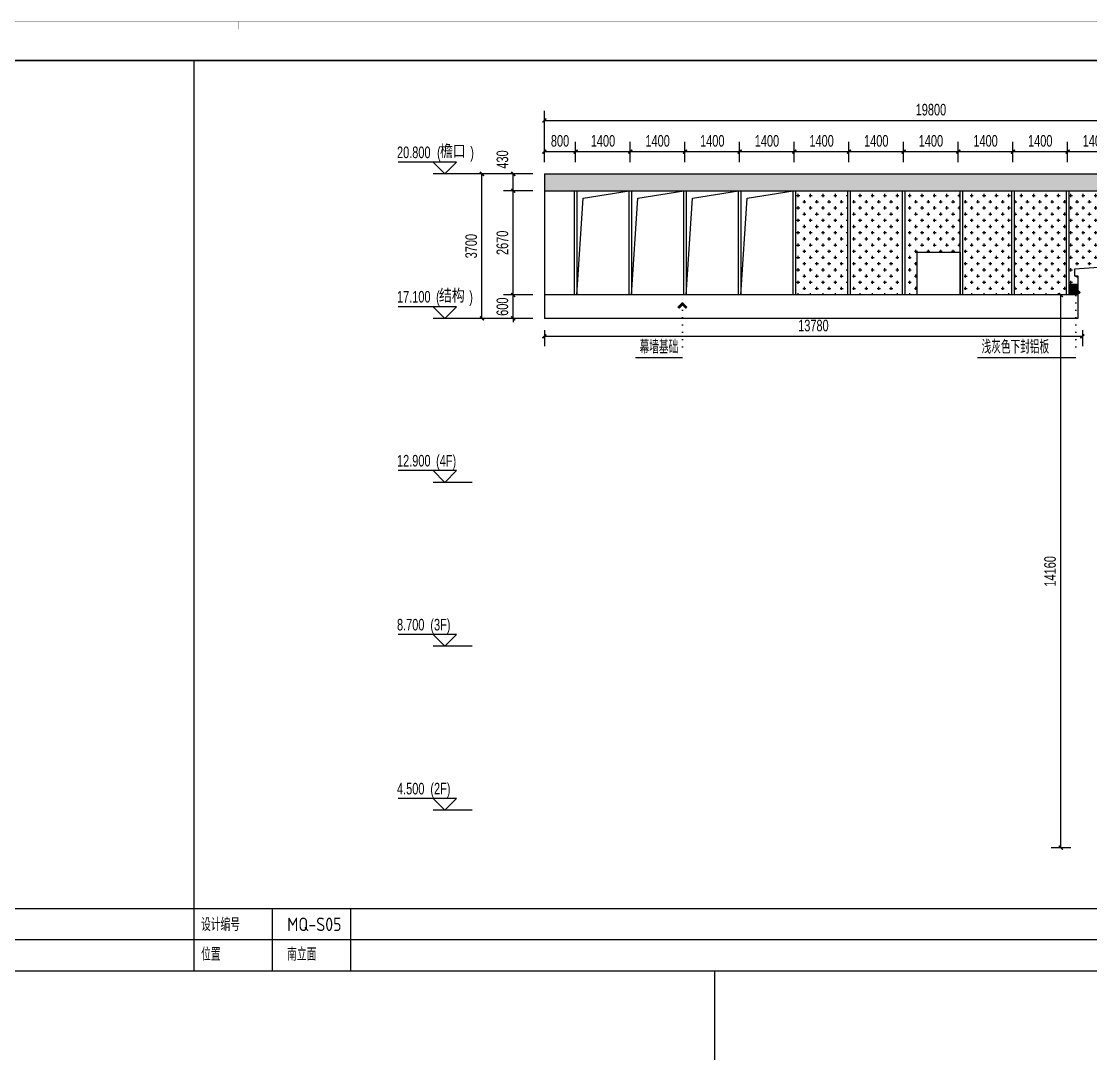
# Model space of a CAD drawing. Extents: x -3 to 440502, y -49243 to 59402.
# Drawn here: x 214695 to 242082, y 32958 to 59402 of the extents above; entities that cross this region are included whole.
import ezdxf

# ---------------------------------------------------------------- set-up
doc = ezdxf.new("R2010")
doc.units = 0
doc.header["$LTSCALE"] = 1000
doc.header["$MEASUREMENT"] = 0
doc.linetypes.add('ACAD_ISO05W100', pattern=[34, 24, -3, 0.5, -3, 0.5, -3])
doc.linetypes.add('DOT2', pattern=[0.125, 0, -0.125])
for name, color, linetype in [('01-标注_尺寸', 124, 'Continuous'), ('01-标注_标高', 200, 'Continuous'), ('01-标注_符号', 200, 'Continuous'), ('02-TEXT_标注', 130, 'Continuous'), ('05-填充_156', 156, 'Continuous'), ('05-填充_18', 18, 'Continuous'), ('A-0-图名图例', 2, 'Continuous'), ('A-C_窗', 140, 'Continuous'), ('A-SUR_看线', 231, 'Continuous'), ('D_铝板', 181, 'Continuous'), ('E-立面', 255, 'Continuous')]:
    doc.layers.add(name, color=color, linetype=linetype)
doc.styles.add('_TCH_DIM', font='ros.shx', dxfattribs={"bigfont": 'jd.shx'})
doc.styles.add('_TCH_DIM_T3', font='ros.shx', dxfattribs={"width": 0.705882, "bigfont": 'jd.shx'})
doc.styles.add('_TCH_LABEL', font='ROS1', dxfattribs={"width": 0.75, "bigfont": 'JD'})
doc.styles.add('logo-3', font='', dxfattribs={"width": 0.8})
doc.styles.get("Standard").update_dxf_attribs({"font": 'gbenor.shx', "bigfont": 'gbcbig.shx'})
doc.styles.get('logo-3').set_extended_font_data('SimSun')
doc.dimstyles.new('_TCH_ARCH&&100', dxfattribs={"dimtxt": 297.5, "dimasz": 100, "dimexe": 250, "dimexo": 300, "dimgap": 126.25, "dimtad": 1, "dimdec": 0, "dimzin": 0, "dimdsep": 46, "dimtxsty": '_TCH_DIM_T3', "dimblk": 'ARCHTICK', "dimcen": 0.09, "dimclrt": 7, "dimazin": 2, "dimtfac": 1, "dimtdec": 0, "dimtix": 1, "dimtmove": 2, "dimatfit": 3, "dimfxl": 0, "dimtolj": 1, "dimtzin": 0, "dimarcsym": 0})
doc.dimstyles.new('副本 ISO-1', dxfattribs={"dimtxt": 2.5, "dimasz": 1.5, "dimexe": 1.25, "dimexo": 0.625, "dimtad": 1, "dimdec": 0, "dimtxsty": 'logo-3', "dimblk": 'ARCHTICK', "dimcen": 2.5, "dimdle": 1, "dimadec": 0, "dimazin": 0, "dimtfac": 1, "dimtdec": 0, "dimtix": 1, "dimtmove": 0, "dimatfit": 3, "dimldrblk": 'AR', "dimfxl": 0, "dimarcsym": 0})

# ---------------------------------------------------------------- blocks, each defined once
blk = doc.blocks.new('*U30')
for p, q in [((0, 1600), (38422, 1600)), ((0, 800), (38422, 800)), ((0, 0), (38422, 0))]:
    blk.add_line(p, q)
for points in [[(2000, 1600), (2000, 0)], [(4000, 1600), (4000, 0)]]:
    blk.add_lwpolyline(points)
for s, p in [('设计编号', (176, 1020)), ('位置', (176, 258))]:
    blk.add_text(s, height=332.8).set_placement(p)
blk = doc.blocks.new('_ArchTick')
at = {"color": 0, "linetype": 'ByBlock', "const_width": 0.4}
blk.add_lwpolyline([(-0.5, -0.5), (0.5, 0.5)], dxfattribs=at)
blk = doc.blocks.new('*X16')
at = {"color": 0}
for p, q in [((-1012.312, 1692.723), (-1012.284, 1692.723)), ((-1012.312, 1692.722), (-1012.312, 1692.723)), ((-1012.312, 1692.618), (-1012.283, 1692.618)), ((-1012.312, 1692.617), (-1012.312, 1692.618)), ((-1012.311, 1692.724), (-1012.285, 1692.724)), ((-1012.311, 1692.721), (-1012.311, 1692.724)), ((-1012.311, 1692.722), (-1012.283, 1692.722)), ((-1012.311, 1692.619), (-1012.282, 1692.619)), ((-1012.311, 1692.616), (-1012.311, 1692.619)), ((-1012.311, 1692.617), (-1012.284, 1692.617)), ((-1012.31, 1692.725), (-1012.286, 1692.725)), ((-1012.31, 1692.72), (-1012.31, 1692.725)), ((-1012.31, 1692.721), (-1012.282, 1692.721)), ((-1012.31, 1692.62), (-1012.281, 1692.62)), ((-1012.31, 1692.615), (-1012.31, 1692.62)), ((-1012.31, 1692.616), (-1012.285, 1692.616)), ((-1012.309, 1692.726), (-1012.287, 1692.726)), ((-1012.309, 1692.719), (-1012.309, 1692.726)), ((-1012.309, 1692.72), (-1012.281, 1692.72)), ((-1012.309, 1692.621), (-1012.28, 1692.621)), ((-1012.309, 1692.614), (-1012.309, 1692.621)), ((-1012.309, 1692.615), (-1012.286, 1692.615)), ((-1012.308, 1692.727), (-1012.288, 1692.727)), ((-1012.308, 1692.718), (-1012.308, 1692.727)), ((-1012.308, 1692.719), (-1012.28, 1692.719)), ((-1012.308, 1692.622), (-1012.279, 1692.622)), ((-1012.308, 1692.613), (-1012.308, 1692.622)), ((-1012.308, 1692.614), (-1012.287, 1692.614)), ((-1012.307, 1692.728), (-1012.289, 1692.728)), ((-1012.307, 1692.717), (-1012.307, 1692.728)), ((-1012.307, 1692.718), (-1012.279, 1692.718)), ((-1012.307, 1692.623), (-1012.278, 1692.623)), ((-1012.307, 1692.612), (-1012.307, 1692.623)), ((-1012.307, 1692.613), (-1012.288, 1692.613)), ((-1012.306, 1692.729), (-1012.29, 1692.729)), ((-1012.306, 1692.716), (-1012.306, 1692.729)), ((-1012.306, 1692.717), (-1012.278, 1692.717)), ((-1012.306, 1692.624), (-1012.277, 1692.624)), ((-1012.306, 1692.611), (-1012.306, 1692.624)), ((-1012.306, 1692.612), (-1012.289, 1692.612)), ((-1012.305, 1692.73), (-1012.291, 1692.73)), ((-1012.305, 1692.715), (-1012.305, 1692.73)), ((-1012.305, 1692.716), (-1012.277, 1692.716)), ((-1012.305, 1692.625), (-1012.276, 1692.625)), ((-1012.305, 1692.61), (-1012.305, 1692.625)), ((-1012.305, 1692.611), (-1012.29, 1692.611)), ((-1012.304, 1692.731), (-1012.292, 1692.731)), ((-1012.304, 1692.714), (-1012.304, 1692.731)), ((-1012.304, 1692.715), (-1012.276, 1692.715)), ((-1012.304, 1692.626), (-1012.275, 1692.626)), ((-1012.304, 1692.609), (-1012.304, 1692.626)), ((-1012.304, 1692.61), (-1012.291, 1692.61)), ((-1012.303, 1692.732), (-1012.293, 1692.732)), ((-1012.303, 1692.713), (-1012.303, 1692.732)), ((-1012.303, 1692.714), (-1012.275, 1692.714)), ((-1012.303, 1692.627), (-1012.274, 1692.627)), ((-1012.303, 1692.608), (-1012.303, 1692.627)), ((-1012.303, 1692.609), (-1012.292, 1692.609)), ((-1012.302, 1692.733), (-1012.294, 1692.733)), ((-1012.302, 1692.712), (-1012.302, 1692.733)), ((-1012.302, 1692.713), (-1012.274, 1692.713)), ((-1012.302, 1692.628), (-1012.273, 1692.628)), ((-1012.302, 1692.607), (-1012.302, 1692.628)), ((-1012.302, 1692.608), (-1012.293, 1692.608)), ((-1012.301, 1692.734), (-1012.295, 1692.734)), ((-1012.301, 1692.711), (-1012.301, 1692.734)), ((-1012.301, 1692.712), (-1012.273, 1692.712)), ((-1012.301, 1692.629), (-1012.272, 1692.629)), ((-1012.301, 1692.606), (-1012.301, 1692.629)), ((-1012.301, 1692.607), (-1012.294, 1692.607)), ((-1012.3, 1692.735), (-1012.296, 1692.735)), ((-1012.3, 1692.71), (-1012.3, 1692.735)), ((-1012.3, 1692.711), (-1012.272, 1692.711)), ((-1012.3, 1692.63), (-1012.271, 1692.63)), ((-1012.3, 1692.605), (-1012.3, 1692.63)), ((-1012.3, 1692.606), (-1012.295, 1692.606)), ((-1012.299, 1692.736), (-1012.297, 1692.736)), ((-1012.299, 1692.709), (-1012.299, 1692.736)), ((-1012.299, 1692.71), (-1012.271, 1692.71)), ((-1012.299, 1692.631), (-1012.27, 1692.631)), ((-1012.299, 1692.604), (-1012.299, 1692.631)), ((-1012.299, 1692.605), (-1012.296, 1692.605)), ((-1012.298, 1692.708), (-1012.298, 1692.736)), ((-1012.298, 1692.709), (-1012.27, 1692.709)), ((-1012.298, 1692.632), (-1012.269, 1692.632)), ((-1012.298, 1692.603), (-1012.298, 1692.632)), ((-1012.298, 1692.604), (-1012.297, 1692.604)), ((-1012.297, 1692.707), (-1012.297, 1692.735)), ((-1012.297, 1692.708), (-1012.269, 1692.708)), ((-1012.297, 1692.633), (-1012.268, 1692.633)), ((-1012.297, 1692.604), (-1012.297, 1692.633)), ((-1012.296, 1692.706), (-1012.296, 1692.734)), ((-1012.296, 1692.707), (-1012.268, 1692.707)), ((-1012.296, 1692.634), (-1012.267, 1692.634)), ((-1012.296, 1692.605), (-1012.296, 1692.634)), ((-1012.295, 1692.705), (-1012.295, 1692.733)), ((-1012.295, 1692.706), (-1012.267, 1692.706)), ((-1012.295, 1692.635), (-1012.266, 1692.635)), ((-1012.295, 1692.606), (-1012.295, 1692.635)), ((-1012.294, 1692.704), (-1012.294, 1692.732)), ((-1012.294, 1692.705), (-1012.266, 1692.705)), ((-1012.294, 1692.636), (-1012.265, 1692.636)), ((-1012.294, 1692.607), (-1012.294, 1692.636)), ((-1012.293, 1692.703), (-1012.293, 1692.731)), ((-1012.293, 1692.704), (-1012.265, 1692.704)), ((-1012.293, 1692.637), (-1012.264, 1692.637)), ((-1012.293, 1692.608), (-1012.293, 1692.637)), ((-1012.292, 1692.702), (-1012.292, 1692.73)), ((-1012.292, 1692.703), (-1012.264, 1692.703)), ((-1012.292, 1692.638), (-1012.263, 1692.638)), ((-1012.292, 1692.609), (-1012.292, 1692.638)), ((-1012.291, 1692.701), (-1012.291, 1692.729)), ((-1012.291, 1692.702), (-1012.263, 1692.702)), ((-1012.291, 1692.639), (-1012.262, 1692.639)), ((-1012.291, 1692.61), (-1012.291, 1692.639)), ((-1012.29, 1692.7), (-1012.29, 1692.728)), ((-1012.29, 1692.701), (-1012.262, 1692.701)), ((-1012.29, 1692.64), (-1012.261, 1692.64)), ((-1012.29, 1692.611), (-1012.29, 1692.64)), ((-1012.289, 1692.699), (-1012.289, 1692.727)), ((-1012.289, 1692.7), (-1012.261, 1692.7)), ((-1012.289, 1692.641), (-1012.26, 1692.641)), ((-1012.289, 1692.612), (-1012.289, 1692.641)), ((-1012.288, 1692.698), (-1012.288, 1692.726)), ((-1012.288, 1692.699), (-1012.26, 1692.699)), ((-1012.288, 1692.642), (-1012.259, 1692.642)), ((-1012.288, 1692.613), (-1012.288, 1692.642)), ((-1012.287, 1692.697), (-1012.287, 1692.725)), ((-1012.287, 1692.698), (-1012.259, 1692.698)), ((-1012.287, 1692.643), (-1012.258, 1692.643)), ((-1012.287, 1692.614), (-1012.287, 1692.643)), ((-1012.286, 1692.696), (-1012.286, 1692.724)), ((-1012.286, 1692.697), (-1012.258, 1692.697)), ((-1012.286, 1692.644), (-1012.257, 1692.644)), ((-1012.286, 1692.615), (-1012.286, 1692.644)), ((-1012.285, 1692.695), (-1012.285, 1692.723)), ((-1012.285, 1692.696), (-1012.257, 1692.696)), ((-1012.285, 1692.645), (-1012.256, 1692.645)), ((-1012.285, 1692.616), (-1012.285, 1692.645)), ((-1012.284, 1692.694), (-1012.284, 1692.722)), ((-1012.284, 1692.695), (-1012.256, 1692.695)), ((-1012.284, 1692.646), (-1012.255, 1692.646)), ((-1012.284, 1692.617), (-1012.284, 1692.646)), ((-1012.283, 1692.693), (-1012.283, 1692.721)), ((-1012.283, 1692.694), (-1012.255, 1692.694)), ((-1012.283, 1692.647), (-1012.254, 1692.647)), ((-1012.283, 1692.618), (-1012.283, 1692.647)), ((-1012.282, 1692.692), (-1012.282, 1692.72)), ((-1012.282, 1692.693), (-1012.254, 1692.693)), ((-1012.282, 1692.648), (-1012.253, 1692.648)), ((-1012.282, 1692.619), (-1012.282, 1692.648)), ((-1012.281, 1692.691), (-1012.281, 1692.719)), ((-1012.281, 1692.692), (-1012.253, 1692.692)), ((-1012.281, 1692.649), (-1012.252, 1692.649)), ((-1012.281, 1692.62), (-1012.281, 1692.649)), ((-1012.28, 1692.69), (-1012.28, 1692.718)), ((-1012.28, 1692.691), (-1012.252, 1692.691)), ((-1012.28, 1692.65), (-1012.251, 1692.65)), ((-1012.28, 1692.621), (-1012.28, 1692.65)), ((-1012.279, 1692.689), (-1012.279, 1692.717)), ((-1012.279, 1692.69), (-1012.251, 1692.69)), ((-1012.279, 1692.651), (-1012.25, 1692.651)), ((-1012.279, 1692.622), (-1012.279, 1692.651)), ((-1012.278, 1692.688), (-1012.278, 1692.716)), ((-1012.278, 1692.689), (-1012.25, 1692.689)), ((-1012.278, 1692.652), (-1012.249, 1692.652)), ((-1012.278, 1692.623), (-1012.278, 1692.652)), ((-1012.277, 1692.687), (-1012.277, 1692.715)), ((-1012.277, 1692.688), (-1012.249, 1692.688)), ((-1012.277, 1692.653), (-1012.248, 1692.653)), ((-1012.277, 1692.624), (-1012.277, 1692.653)), ((-1012.276, 1692.686), (-1012.276, 1692.714)), ((-1012.276, 1692.687), (-1012.248, 1692.687)), ((-1012.276, 1692.654), (-1012.247, 1692.654)), ((-1012.276, 1692.625), (-1012.276, 1692.654)), ((-1012.275, 1692.685), (-1012.275, 1692.713)), ((-1012.275, 1692.686), (-1012.247, 1692.686)), ((-1012.275, 1692.655), (-1012.246, 1692.655)), ((-1012.275, 1692.626), (-1012.275, 1692.655)), ((-1012.274, 1692.684), (-1012.274, 1692.712)), ((-1012.274, 1692.685), (-1012.246, 1692.685)), ((-1012.274, 1692.656), (-1012.245, 1692.656)), ((-1012.274, 1692.627), (-1012.274, 1692.656)), ((-1012.273, 1692.683), (-1012.273, 1692.711)), ((-1012.273, 1692.684), (-1012.245, 1692.684)), ((-1012.273, 1692.657), (-1012.244, 1692.657)), ((-1012.273, 1692.628), (-1012.273, 1692.657)), ((-1012.272, 1692.682), (-1012.272, 1692.71)), ((-1012.272, 1692.683), (-1012.244, 1692.683)), ((-1012.272, 1692.658), (-1012.243, 1692.658)), ((-1012.272, 1692.629), (-1012.272, 1692.658)), ((-1012.271, 1692.681), (-1012.271, 1692.709)), ((-1012.271, 1692.682), (-1012.243, 1692.682)), ((-1012.271, 1692.659), (-1012.242, 1692.659)), ((-1012.271, 1692.63), (-1012.271, 1692.659)), ((-1012.27, 1692.68), (-1012.27, 1692.708)), ((-1012.27, 1692.681), (-1012.242, 1692.681)), ((-1012.27, 1692.66), (-1012.241, 1692.66)), ((-1012.27, 1692.631), (-1012.27, 1692.66)), ((-1012.269, 1692.679), (-1012.269, 1692.707)), ((-1012.269, 1692.68), (-1012.241, 1692.68)), ((-1012.269, 1692.661), (-1012.24, 1692.661)), ((-1012.269, 1692.632), (-1012.269, 1692.661)), ((-1012.268, 1692.678), (-1012.268, 1692.706)), ((-1012.268, 1692.679), (-1012.24, 1692.679)), ((-1012.268, 1692.662), (-1012.239, 1692.662)), ((-1012.268, 1692.633), (-1012.268, 1692.662)), ((-1012.267, 1692.677), (-1012.267, 1692.705)), ((-1012.267, 1692.678), (-1012.239, 1692.678)), ((-1012.267, 1692.663), (-1012.238, 1692.663)), ((-1012.267, 1692.634), (-1012.267, 1692.663)), ((-1012.266, 1692.676), (-1012.266, 1692.704)), ((-1012.266, 1692.677), (-1012.238, 1692.677)), ((-1012.266, 1692.664), (-1012.237, 1692.664)), ((-1012.266, 1692.635), (-1012.266, 1692.664)), ((-1012.265, 1692.675), (-1012.265, 1692.703)), ((-1012.265, 1692.676), (-1012.237, 1692.676)), ((-1012.265, 1692.665), (-1012.236, 1692.665)), ((-1012.265, 1692.636), (-1012.265, 1692.665)), ((-1012.264, 1692.674), (-1012.264, 1692.702)), ((-1012.264, 1692.675), (-1012.236, 1692.675)), ((-1012.264, 1692.666), (-1012.235, 1692.666)), ((-1012.264, 1692.637), (-1012.264, 1692.666)), ((-1012.263, 1692.673), (-1012.263, 1692.701)), ((-1012.263, 1692.674), (-1012.235, 1692.674)), ((-1012.263, 1692.667), (-1012.234, 1692.667)), ((-1012.263, 1692.638), (-1012.263, 1692.667)), ((-1012.262, 1692.672), (-1012.262, 1692.7)), ((-1012.262, 1692.673), (-1012.234, 1692.673)), ((-1012.262, 1692.668), (-1012.233, 1692.668)), ((-1012.262, 1692.639), (-1012.262, 1692.668)), ((-1012.261, 1692.671), (-1012.261, 1692.699)), ((-1012.261, 1692.672), (-1012.233, 1692.672)), ((-1012.261, 1692.669), (-1012.232, 1692.669)), ((-1012.261, 1692.64), (-1012.261, 1692.669)), ((-1012.26, 1692.67), (-1012.26, 1692.698)), ((-1012.26, 1692.671), (-1012.232, 1692.671)), ((-1012.26, 1692.67), (-1012.231, 1692.67)), ((-1012.26, 1692.641), (-1012.26, 1692.67)), ((-1012.259, 1692.642), (-1012.259, 1692.697)), ((-1012.258, 1692.643), (-1012.258, 1692.696)), ((-1012.257, 1692.644), (-1012.257, 1692.695)), ((-1012.256, 1692.645), (-1012.256, 1692.694)), ((-1012.255, 1692.646), (-1012.255, 1692.693)), ((-1012.254, 1692.647), (-1012.254, 1692.692)), ((-1012.253, 1692.648), (-1012.253, 1692.691)), ((-1012.252, 1692.649), (-1012.252, 1692.69)), ((-1012.251, 1692.65), (-1012.251, 1692.689)), ((-1012.25, 1692.651), (-1012.25, 1692.688)), ((-1012.249, 1692.652), (-1012.249, 1692.687)), ((-1012.248, 1692.653), (-1012.248, 1692.686)), ((-1012.247, 1692.654), (-1012.247, 1692.685)), ((-1012.246, 1692.655), (-1012.246, 1692.684)), ((-1012.245, 1692.656), (-1012.245, 1692.683)), ((-1012.244, 1692.657), (-1012.244, 1692.682)), ((-1012.243, 1692.658), (-1012.243, 1692.681)), ((-1012.242, 1692.659), (-1012.242, 1692.68)), ((-1012.241, 1692.66), (-1012.241, 1692.679)), ((-1012.24, 1692.661), (-1012.24, 1692.678)), ((-1012.239, 1692.662), (-1012.239, 1692.677)), ((-1012.238, 1692.663), (-1012.238, 1692.676)), ((-1012.237, 1692.664), (-1012.237, 1692.675)), ((-1012.236, 1692.665), (-1012.236, 1692.674)), ((-1012.235, 1692.666), (-1012.235, 1692.673)), ((-1012.234, 1692.667), (-1012.234, 1692.672)), ((-1012.233, 1692.668), (-1012.233, 1692.671)), ((-1012.232, 1692.669), (-1012.232, 1692.67))]:
    blk.add_line(p, q, dxfattribs=at)
blk = doc.blocks.new('A-ARROW')
blk.add_lwpolyline([(0.081, 0.052), (0.067, 0.067), (0, 0), (0.067, -0.067), (0.081, -0.052), (0.028, 0)], close=True)
at = {"rotation": 180}
blk.add_blockref('*X16', (-1012.231, 1692.67), dxfattribs=at)
blk = doc.blocks.new('AR')
at = {"xscale": -21.59999999986031, "yscale": 21.59999999999127, "zscale": 21.6, "rotation": 359.9999997162888}
blk.add_blockref('A-ARROW', (0, 0), dxfattribs=at)
blk = doc.blocks.new('图框-A1')
for points, const_width in [([(0, 0), (841, 0), (841, 594), (0, 594)], 0.05), ([(766, 584), (25, 584), (25, 10), (766, 10)], 0.5)]:
    blk.add_lwpolyline(points, close=True, dxfattribs=dict(const_width=const_width))
at = {"const_width": 0.05}
blk.add_lwpolyline([(420.5, 594), (420.5, 592)], dxfattribs=at)
blk = doc.blocks.new('*U27')
for p, q in [((0, 1600), (35678, 1600)), ((0, 800), (35678, 800)), ((0, 0), (35678, 0))]:
    blk.add_line(p, q)
for points in [[(2000, 1600), (2000, 0)], [(4000, 1600), (4000, 0)]]:
    blk.add_lwpolyline(points)
for s, p in [('设计编号', (176, 1020)), ('位置', (176, 258))]:
    blk.add_text(s, height=332.8).set_placement(p)
blk = doc.blocks.new('*D337')
at = {"layer": '01-标注_尺寸', "color": 0, "lineweight": -2, "transparency": 16777216}
for p, q in [((241492, 55794), (241492, 56315)), ((242892, 55794), (242892, 56315)), ((241492, 56065), (242892, 56065))]:
    blk.add_line(p, q, dxfattribs=at)
at = {"layer": 'Defpoints', "color": 0, "transparency": 16777216}
for p in [(242892, 56065), (241492, 55494), (242892, 55494)]:
    blk.add_point(p, dxfattribs=at)
at = {"layer": '01-标注_尺寸', "color": 0, "lineweight": -2, "transparency": 16777216, "xscale": 100, "yscale": 100, "zscale": 100, "rotation": 180}
blk.add_blockref('_ArchTick', (241492, 56065), dxfattribs=at)
at = {"layer": '01-标注_尺寸', "color": 0, "lineweight": -2, "transparency": 16777216, "xscale": 100, "yscale": 100, "zscale": 100}
blk.add_blockref('_ArchTick', (242892, 56065), dxfattribs=at)
at = {"layer": '01-标注_尺寸', "color": 7, "transparency": 16777216, "insert": (242192, 56340), "char_height": 297.5, "attachment_point": 5, "style": '_TCH_DIM_T3'}
blk.add_mtext('\\A1;1400', dxfattribs=at)
blk = doc.blocks.new('*D338')
at = {"layer": '01-标注_尺寸', "color": 0, "lineweight": -2, "transparency": 16777216}
for p, q in [((240092, 55794), (240092, 56315)), ((241492, 55794), (241492, 56315)), ((240092, 56065), (241492, 56065))]:
    blk.add_line(p, q, dxfattribs=at)
at = {"layer": 'Defpoints', "color": 0, "transparency": 16777216}
for p in [(241492, 56065), (240092, 55494), (241492, 55494)]:
    blk.add_point(p, dxfattribs=at)
at = {"layer": '01-标注_尺寸', "color": 0, "lineweight": -2, "transparency": 16777216, "xscale": 100, "yscale": 100, "zscale": 100, "rotation": 180}
blk.add_blockref('_ArchTick', (240092, 56065), dxfattribs=at)
at = {"layer": '01-标注_尺寸', "color": 0, "lineweight": -2, "transparency": 16777216, "xscale": 100, "yscale": 100, "zscale": 100}
blk.add_blockref('_ArchTick', (241492, 56065), dxfattribs=at)
at = {"layer": '01-标注_尺寸', "color": 7, "transparency": 16777216, "insert": (240792, 56340), "char_height": 297.5, "attachment_point": 5, "style": '_TCH_DIM_T3'}
blk.add_mtext('\\A1;1400', dxfattribs=at)
blk = doc.blocks.new('*D339')
at = {"layer": '01-标注_尺寸', "color": 0, "lineweight": -2, "transparency": 16777216}
for p, q in [((238692, 55794), (238692, 56315)), ((240092, 55794), (240092, 56315)), ((238692, 56065), (240092, 56065))]:
    blk.add_line(p, q, dxfattribs=at)
at = {"layer": 'Defpoints', "color": 0, "transparency": 16777216}
for p in [(240092, 56065), (238692, 55494), (240092, 55494)]:
    blk.add_point(p, dxfattribs=at)
at = {"layer": '01-标注_尺寸', "color": 0, "lineweight": -2, "transparency": 16777216, "xscale": 100, "yscale": 100, "zscale": 100, "rotation": 180}
blk.add_blockref('_ArchTick', (238692, 56065), dxfattribs=at)
at = {"layer": '01-标注_尺寸', "color": 0, "lineweight": -2, "transparency": 16777216, "xscale": 100, "yscale": 100, "zscale": 100}
blk.add_blockref('_ArchTick', (240092, 56065), dxfattribs=at)
at = {"layer": '01-标注_尺寸', "color": 7, "transparency": 16777216, "insert": (239392, 56340), "char_height": 297.5, "attachment_point": 5, "style": '_TCH_DIM_T3'}
blk.add_mtext('\\A1;1400', dxfattribs=at)
blk = doc.blocks.new('*D340')
at = {"layer": '01-标注_尺寸', "color": 0, "lineweight": -2, "transparency": 16777216}
for p, q in [((237292, 55794), (237292, 56315)), ((238692, 55794), (238692, 56315)), ((237292, 56065), (238692, 56065))]:
    blk.add_line(p, q, dxfattribs=at)
at = {"layer": 'Defpoints', "color": 0, "transparency": 16777216}
for p in [(238692, 56065), (237292, 55494), (238692, 55494)]:
    blk.add_point(p, dxfattribs=at)
at = {"layer": '01-标注_尺寸', "color": 0, "lineweight": -2, "transparency": 16777216, "xscale": 100, "yscale": 100, "zscale": 100, "rotation": 180}
blk.add_blockref('_ArchTick', (237292, 56065), dxfattribs=at)
at = {"layer": '01-标注_尺寸', "color": 0, "lineweight": -2, "transparency": 16777216, "xscale": 100, "yscale": 100, "zscale": 100}
blk.add_blockref('_ArchTick', (238692, 56065), dxfattribs=at)
at = {"layer": '01-标注_尺寸', "color": 7, "transparency": 16777216, "insert": (237992, 56340), "char_height": 297.5, "attachment_point": 5, "style": '_TCH_DIM_T3'}
blk.add_mtext('\\A1;1400', dxfattribs=at)
blk = doc.blocks.new('*D341')
at = {"layer": '01-标注_尺寸', "color": 0, "lineweight": -2, "transparency": 16777216}
for p, q in [((235892, 55794), (235892, 56315)), ((237292, 55794), (237292, 56315)), ((235892, 56065), (237292, 56065))]:
    blk.add_line(p, q, dxfattribs=at)
at = {"layer": 'Defpoints', "color": 0, "transparency": 16777216}
for p in [(237292, 56065), (235892, 55494), (237292, 55494)]:
    blk.add_point(p, dxfattribs=at)
at = {"layer": '01-标注_尺寸', "color": 0, "lineweight": -2, "transparency": 16777216, "xscale": 100, "yscale": 100, "zscale": 100, "rotation": 180}
blk.add_blockref('_ArchTick', (235892, 56065), dxfattribs=at)
at = {"layer": '01-标注_尺寸', "color": 0, "lineweight": -2, "transparency": 16777216, "xscale": 100, "yscale": 100, "zscale": 100}
blk.add_blockref('_ArchTick', (237292, 56065), dxfattribs=at)
at = {"layer": '01-标注_尺寸', "color": 7, "transparency": 16777216, "insert": (236592, 56340), "char_height": 297.5, "attachment_point": 5, "style": '_TCH_DIM_T3'}
blk.add_mtext('\\A1;1400', dxfattribs=at)
blk = doc.blocks.new('*D342')
at = {"layer": '01-标注_尺寸', "color": 0, "lineweight": -2, "transparency": 16777216}
for p, q in [((234492, 55794), (234492, 56315)), ((235892, 55794), (235892, 56315)), ((234492, 56065), (235892, 56065))]:
    blk.add_line(p, q, dxfattribs=at)
at = {"layer": 'Defpoints', "color": 0, "transparency": 16777216}
for p in [(235892, 56065), (234492, 55494), (235892, 55494)]:
    blk.add_point(p, dxfattribs=at)
at = {"layer": '01-标注_尺寸', "color": 0, "lineweight": -2, "transparency": 16777216, "xscale": 100, "yscale": 100, "zscale": 100, "rotation": 180}
blk.add_blockref('_ArchTick', (234492, 56065), dxfattribs=at)
at = {"layer": '01-标注_尺寸', "color": 0, "lineweight": -2, "transparency": 16777216, "xscale": 100, "yscale": 100, "zscale": 100}
blk.add_blockref('_ArchTick', (235892, 56065), dxfattribs=at)
at = {"layer": '01-标注_尺寸', "color": 7, "transparency": 16777216, "insert": (235192, 56340), "char_height": 297.5, "attachment_point": 5, "style": '_TCH_DIM_T3'}
blk.add_mtext('\\A1;1400', dxfattribs=at)
blk = doc.blocks.new('*D343')
at = {"layer": '01-标注_尺寸', "color": 0, "lineweight": -2, "transparency": 16777216}
for p, q in [((233092, 55794), (233092, 56315)), ((234492, 55794), (234492, 56315)), ((233092, 56065), (234492, 56065))]:
    blk.add_line(p, q, dxfattribs=at)
at = {"layer": 'Defpoints', "color": 0, "transparency": 16777216}
for p in [(234492, 56065), (233092, 55494), (234492, 55494)]:
    blk.add_point(p, dxfattribs=at)
at = {"layer": '01-标注_尺寸', "color": 0, "lineweight": -2, "transparency": 16777216, "xscale": 100, "yscale": 100, "zscale": 100, "rotation": 180}
blk.add_blockref('_ArchTick', (233092, 56065), dxfattribs=at)
at = {"layer": '01-标注_尺寸', "color": 0, "lineweight": -2, "transparency": 16777216, "xscale": 100, "yscale": 100, "zscale": 100}
blk.add_blockref('_ArchTick', (234492, 56065), dxfattribs=at)
at = {"layer": '01-标注_尺寸', "color": 7, "transparency": 16777216, "insert": (233792, 56340), "char_height": 297.5, "attachment_point": 5, "style": '_TCH_DIM_T3'}
blk.add_mtext('\\A1;1400', dxfattribs=at)
blk = doc.blocks.new('*D344')
at = {"layer": '01-标注_尺寸', "color": 0, "lineweight": -2, "transparency": 16777216}
for p, q in [((231692, 55794), (231692, 56315)), ((233092, 55794), (233092, 56315)), ((231692, 56065), (233092, 56065))]:
    blk.add_line(p, q, dxfattribs=at)
at = {"layer": 'Defpoints', "color": 0, "transparency": 16777216}
for p in [(233092, 56065), (231692, 55494), (233092, 55494)]:
    blk.add_point(p, dxfattribs=at)
at = {"layer": '01-标注_尺寸', "color": 0, "lineweight": -2, "transparency": 16777216, "xscale": 100, "yscale": 100, "zscale": 100, "rotation": 180}
blk.add_blockref('_ArchTick', (231692, 56065), dxfattribs=at)
at = {"layer": '01-标注_尺寸', "color": 0, "lineweight": -2, "transparency": 16777216, "xscale": 100, "yscale": 100, "zscale": 100}
blk.add_blockref('_ArchTick', (233092, 56065), dxfattribs=at)
at = {"layer": '01-标注_尺寸', "color": 7, "transparency": 16777216, "insert": (232392, 56340), "char_height": 297.5, "attachment_point": 5, "style": '_TCH_DIM_T3'}
blk.add_mtext('\\A1;1400', dxfattribs=at)
blk = doc.blocks.new('*D345')
at = {"layer": '01-标注_尺寸', "color": 0, "lineweight": -2, "transparency": 16777216}
for p, q in [((230292, 55794), (230292, 56315)), ((231692, 55794), (231692, 56315)), ((230292, 56065), (231692, 56065))]:
    blk.add_line(p, q, dxfattribs=at)
at = {"layer": 'Defpoints', "color": 0, "transparency": 16777216}
for p in [(231692, 56065), (230292, 55494), (231692, 55494)]:
    blk.add_point(p, dxfattribs=at)
at = {"layer": '01-标注_尺寸', "color": 0, "lineweight": -2, "transparency": 16777216, "xscale": 100, "yscale": 100, "zscale": 100, "rotation": 180}
blk.add_blockref('_ArchTick', (230292, 56065), dxfattribs=at)
at = {"layer": '01-标注_尺寸', "color": 0, "lineweight": -2, "transparency": 16777216, "xscale": 100, "yscale": 100, "zscale": 100}
blk.add_blockref('_ArchTick', (231692, 56065), dxfattribs=at)
at = {"layer": '01-标注_尺寸', "color": 7, "transparency": 16777216, "insert": (230992, 56340), "char_height": 297.5, "attachment_point": 5, "style": '_TCH_DIM_T3'}
blk.add_mtext('\\A1;1400', dxfattribs=at)
blk = doc.blocks.new('*D346')
at = {"layer": '01-标注_尺寸', "color": 0, "lineweight": -2, "transparency": 16777216}
for p, q in [((228892, 55794), (228892, 56315)), ((230292, 55794), (230292, 56315)), ((228892, 56065), (230292, 56065))]:
    blk.add_line(p, q, dxfattribs=at)
at = {"layer": 'Defpoints', "color": 0, "transparency": 16777216}
for p in [(230292, 56065), (228892, 55494), (230292, 55494)]:
    blk.add_point(p, dxfattribs=at)
at = {"layer": '01-标注_尺寸', "color": 0, "lineweight": -2, "transparency": 16777216, "xscale": 100, "yscale": 100, "zscale": 100, "rotation": 180}
blk.add_blockref('_ArchTick', (228892, 56065), dxfattribs=at)
at = {"layer": '01-标注_尺寸', "color": 0, "lineweight": -2, "transparency": 16777216, "xscale": 100, "yscale": 100, "zscale": 100}
blk.add_blockref('_ArchTick', (230292, 56065), dxfattribs=at)
at = {"layer": '01-标注_尺寸', "color": 7, "transparency": 16777216, "insert": (229592, 56340), "char_height": 297.5, "attachment_point": 5, "style": '_TCH_DIM_T3'}
blk.add_mtext('\\A1;1400', dxfattribs=at)
blk = doc.blocks.new('*D347')
at = {"layer": '01-标注_尺寸', "color": 0, "lineweight": -2, "transparency": 16777216}
for p, q in [((228092, 55794), (228092, 56315)), ((228892, 55794), (228892, 56315)), ((228092, 56065), (228892, 56065))]:
    blk.add_line(p, q, dxfattribs=at)
at = {"layer": 'Defpoints', "color": 0, "transparency": 16777216}
for p in [(228892, 56065), (228092, 55494), (228892, 55494)]:
    blk.add_point(p, dxfattribs=at)
at = {"layer": '01-标注_尺寸', "color": 0, "lineweight": -2, "transparency": 16777216, "xscale": 100, "yscale": 100, "zscale": 100, "rotation": 180}
blk.add_blockref('_ArchTick', (228092, 56065), dxfattribs=at)
at = {"layer": '01-标注_尺寸', "color": 0, "lineweight": -2, "transparency": 16777216, "xscale": 100, "yscale": 100, "zscale": 100}
blk.add_blockref('_ArchTick', (228892, 56065), dxfattribs=at)
at = {"layer": '01-标注_尺寸', "color": 7, "transparency": 16777216, "insert": (228492, 56340), "char_height": 297.5, "attachment_point": 5, "style": '_TCH_DIM_T3'}
blk.add_mtext('\\A1;800', dxfattribs=at)
blk = doc.blocks.new('*D348')
at = {"layer": '01-标注_尺寸', "color": 0, "lineweight": -2, "transparency": 16777216}
for p, q in [((228092, 55831), (228092, 57115)), ((247892, 55831), (247892, 57115)), ((228092, 56865), (247892, 56865))]:
    blk.add_line(p, q, dxfattribs=at)
at = {"layer": 'Defpoints', "color": 0, "transparency": 16777216}
for p in [(247892, 56865), (228092, 55531), (247892, 55531)]:
    blk.add_point(p, dxfattribs=at)
at = {"layer": '01-标注_尺寸', "color": 0, "lineweight": -2, "transparency": 16777216, "xscale": 100, "yscale": 100, "zscale": 100, "rotation": 180}
blk.add_blockref('_ArchTick', (228092, 56865), dxfattribs=at)
at = {"layer": '01-标注_尺寸', "color": 0, "lineweight": -2, "transparency": 16777216, "xscale": 100, "yscale": 100, "zscale": 100}
blk.add_blockref('_ArchTick', (247892, 56865), dxfattribs=at)
at = {"layer": '01-标注_尺寸', "color": 7, "transparency": 16777216, "insert": (237992, 57140), "char_height": 297.5, "attachment_point": 5, "style": '_TCH_DIM_T3'}
blk.add_mtext('\\A1;19800', dxfattribs=at)
blk = doc.blocks.new('*D349')
at = {"layer": '01-标注_尺寸', "color": 0, "lineweight": -2, "transparency": 16777216}
for p, q in [((227792, 52394), (227042, 52394)), ((227292, 52394), (227292, 52494)), ((227292, 51794), (227292, 52394)), ((227792, 51794), (227042, 51794)), ((227292, 51794), (227292, 51694))]:
    blk.add_line(p, q, dxfattribs=at)
at = {"layer": 'Defpoints', "color": 0, "transparency": 16777216}
for p in [(227292, 52394), (228092, 52394), (228092, 51794)]:
    blk.add_point(p, dxfattribs=at)
at = {"layer": '01-标注_尺寸', "color": 0, "lineweight": -2, "transparency": 16777216, "xscale": 100, "yscale": 100, "zscale": 100}
for p, rotation in [((227292, 52394), 270), ((227292, 51794), 90)]:
    blk.add_blockref('_ArchTick', p, dxfattribs=dict(at, rotation=rotation))
at = {"layer": '01-标注_尺寸', "color": 7, "transparency": 16777216, "insert": (227017, 52094), "char_height": 297.5, "attachment_point": 5, "rotation": 90, "style": '_TCH_DIM_T3'}
blk.add_mtext('\\A1;600', dxfattribs=at)
blk = doc.blocks.new('*D350')
at = {"layer": '01-标注_尺寸', "color": 0, "lineweight": -2, "transparency": 16777216}
for p, q in [((227792, 55064), (227042, 55064)), ((227292, 52394), (227292, 55064)), ((227792, 52394), (227042, 52394))]:
    blk.add_line(p, q, dxfattribs=at)
at = {"layer": 'Defpoints', "color": 0, "transparency": 16777216}
for p in [(227292, 55064), (228092, 55064), (228092, 52394)]:
    blk.add_point(p, dxfattribs=at)
at = {"layer": '01-标注_尺寸', "color": 0, "lineweight": -2, "transparency": 16777216, "xscale": 100, "yscale": 100, "zscale": 100}
for p, rotation in [((227292, 55064), 90), ((227292, 52394), 270)]:
    blk.add_blockref('_ArchTick', p, dxfattribs=dict(at, rotation=rotation))
at = {"layer": '01-标注_尺寸', "color": 7, "transparency": 16777216, "insert": (227017, 53729), "char_height": 297.5, "attachment_point": 5, "rotation": 90, "style": '_TCH_DIM_T3'}
blk.add_mtext('\\A1;2670', dxfattribs=at)
blk = doc.blocks.new('*D351')
at = {"layer": '01-标注_尺寸', "color": 0, "lineweight": -2, "transparency": 16777216}
for p, q in [((227792, 55494), (227042, 55494)), ((227292, 55064), (227292, 55494)), ((227792, 55064), (227042, 55064))]:
    blk.add_line(p, q, dxfattribs=at)
at = {"layer": 'Defpoints', "color": 0, "transparency": 16777216}
for p in [(227292, 55494), (228092, 55494), (228092, 55064)]:
    blk.add_point(p, dxfattribs=at)
at = {"layer": '01-标注_尺寸', "color": 0, "lineweight": -2, "transparency": 16777216, "xscale": 100, "yscale": 100, "zscale": 100}
for p, rotation in [((227292, 55494), 90), ((227292, 55064), 270)]:
    blk.add_blockref('_ArchTick', p, dxfattribs=dict(at, rotation=rotation))
at = {"layer": '01-标注_尺寸', "color": 7, "transparency": 16777216, "insert": (227017, 55864), "char_height": 297.5, "attachment_point": 5, "rotation": 90, "style": '_TCH_DIM_T3'}
blk.add_mtext('\\A1;430', dxfattribs=at)
blk = doc.blocks.new('*D352')
at = {"layer": '01-标注_尺寸', "color": 0, "lineweight": -2, "transparency": 16777216}
for p, q in [((227332, 55494), (226242, 55494)), ((226492, 51794), (226492, 55494)), ((227332, 51794), (226242, 51794))]:
    blk.add_line(p, q, dxfattribs=at)
at = {"layer": 'Defpoints', "color": 0, "transparency": 16777216}
for p in [(226492, 55494), (227632, 55494), (227632, 51794)]:
    blk.add_point(p, dxfattribs=at)
at = {"layer": '01-标注_尺寸', "color": 0, "lineweight": -2, "transparency": 16777216, "xscale": 100, "yscale": 100, "zscale": 100}
for p, rotation in [((226492, 55494), 90), ((226492, 51794), 270)]:
    blk.add_blockref('_ArchTick', p, dxfattribs=dict(at, rotation=rotation))
at = {"layer": '01-标注_尺寸', "color": 7, "transparency": 16777216, "insert": (226217, 53644), "char_height": 297.5, "attachment_point": 5, "rotation": 90, "style": '_TCH_DIM_T3'}
blk.add_mtext('\\A1;3700', dxfattribs=at)
blk = doc.blocks.new('*D353')
at = {"layer": '01-标注_尺寸', "color": 0, "lineweight": -2, "transparency": 16777216}
for p, q in [((228092, 51494), (228092, 51084)), ((241872, 51494), (241872, 51084)), ((228092, 51334), (241872, 51334))]:
    blk.add_line(p, q, dxfattribs=at)
at = {"layer": 'Defpoints', "color": 0, "transparency": 16777216}
for p in [(228092, 51794), (241872, 51794), (241872, 51334)]:
    blk.add_point(p, dxfattribs=at)
at = {"layer": '01-标注_尺寸', "color": 0, "lineweight": -2, "transparency": 16777216, "xscale": 100, "yscale": 100, "zscale": 100, "rotation": 180}
blk.add_blockref('_ArchTick', (228092, 51334), dxfattribs=at)
at = {"layer": '01-标注_尺寸', "color": 0, "lineweight": -2, "transparency": 16777216, "xscale": 100, "yscale": 100, "zscale": 100}
blk.add_blockref('_ArchTick', (241872, 51334), dxfattribs=at)
at = {"layer": '01-标注_尺寸', "color": 7, "transparency": 16777216, "insert": (234982, 51609), "char_height": 297.5, "attachment_point": 5, "style": '_TCH_DIM_T3'}
blk.add_mtext('\\A1;13780', dxfattribs=at)
blk = doc.blocks.new('*D354')
at = {"layer": '01-标注_尺寸', "color": 0, "lineweight": -2, "transparency": 16777216}
for p, q in [((241572, 52394), (241069, 52394)), ((241319, 38234), (241319, 52394)), ((241572, 38234), (241069, 38234))]:
    blk.add_line(p, q, dxfattribs=at)
at = {"layer": 'Defpoints', "color": 0, "transparency": 16777216}
for p in [(241319, 52394), (241872, 52394), (241872, 38234)]:
    blk.add_point(p, dxfattribs=at)
at = {"layer": '01-标注_尺寸', "color": 0, "lineweight": -2, "transparency": 16777216, "xscale": 100, "yscale": 100, "zscale": 100}
for p, rotation in [((241319, 52394), 90), ((241319, 38234), 270)]:
    blk.add_blockref('_ArchTick', p, dxfattribs=dict(at, rotation=rotation))
at = {"layer": '01-标注_尺寸', "color": 7, "transparency": 16777216, "insert": (241044, 45314), "char_height": 297.5, "attachment_point": 5, "rotation": 90, "style": '_TCH_DIM_T3'}
blk.add_mtext('\\A1;14160', dxfattribs=at)

msp = doc.modelspace()

# ---------------------------------------------------------------- hatches: boundary and pattern name
at = {"layer": '05-填充_156'}
h = msp.add_hatch(dxfattribs=at)
h.set_pattern_fill('CROSS', color=136, scale=100)
h.set_pattern_definition([(0, (107870.46, 2554.77), (158.75, 158.75), [79.375, -238.125]), (90, (107910.15, 2515.08), (-158.75, 158.75), [79.375, -238.125])])
h.paths.add_polyline_path([(241522.3, 52663.6), (241752.3, 52663.6), (241752.3, 52883.6), (241672.3, 52883.6), (241672.3, 53053.6), (242292.3, 53093.6), (242292.3, 52663.6), (242862.3, 52663.6), (242862.3, 55063.6), (241522.3, 55063.6)])
h.paths.add_polyline_path([(241462.3, 55063.6), (240122.3, 55063.6), (240122.3, 52393.6), (241462.3, 52393.6)])
h.paths.add_polyline_path([(238802.3, 52393.6), (240062.3, 52393.6), (240062.3, 55063.6), (238802.3, 55063.6)])
h.paths.add_polyline_path([(237262.3, 55063.6), (235922.3, 55063.6), (235922.3, 52393.6), (237262.3, 52393.6)])
h.paths.add_polyline_path([(234522.3, 52393.6), (235862.3, 52393.6), (235862.3, 55063.6), (234522.3, 55063.6)])
h.paths.add_polyline_path([(237642.3, 53493.6), (238742.3, 53493.6), (238742.3, 55063.6), (237322.3, 55063.6), (237322.3, 52393.6), (237642.3, 52393.6)])
at = {"layer": '05-填充_18'}
h = msp.add_hatch(color=256, dxfattribs=at)
h.dxf.hatch_style = 1
h.paths.add_polyline_path([(247892.3, 55493.6), (228092.3, 55493.6), (228092.3, 55063.6), (247892.3, 55063.6)])
h = msp.add_hatch(color=256, dxfattribs=at)
h.dxf.hatch_style = 1
h.paths.add_polyline_path([(241752.3, 52563.6), (241752.3, 52663.6), (241524.3, 52663.6), (241524.3, 52393.6), (241752.3, 52393.6)])

# ---------------------------------------------------------------- linework, layer by layer
at = {"layer": '01-标注_标高'}
for p, q in [((225842.3, 55793.6), (224346.3, 55793.6)), ((225542.3, 55493.6), (225242.3, 55793.6)), ((225542.3, 55493.6), (225842.3, 55793.6)), ((226242.3, 55493.6), (225242.3, 55493.6)), ((225842.3, 52093.6), (224346.3, 52093.6)), ((225542.3, 51793.6), (225242.3, 52093.6)), ((225542.3, 51793.6), (225842.3, 52093.6)), ((226242.3, 51793.6), (225242.3, 51793.6)), ((225842.3, 47893.6), (224346.3, 47893.6)), ((225542.3, 47593.6), (225242.3, 47893.6)), ((225542.3, 47593.6), (225842.3, 47893.6)), ((226242.3, 47593.6), (225242.3, 47593.6)), ((225842.3, 43693.6), (224346.3, 43693.6)), ((225542.3, 43393.6), (225242.3, 43693.6)), ((225542.3, 43393.6), (225842.3, 43693.6)), ((226242.3, 43393.6), (225242.3, 43393.6)), ((225842.3, 39493.6), (224346.3, 39493.6)), ((225542.3, 39193.6), (225242.3, 39493.6)), ((225542.3, 39193.6), (225842.3, 39493.6)), ((226242.3, 39193.6), (225242.3, 39193.6))]:
    msp.add_line(p, q, dxfattribs=at)
at = {"layer": '01-标注_符号'}
for p, q in [((231627.1, 50785.5), (230425.2, 50785.5)), ((241702.2, 50785.5), (239184.5, 50785.5))]:
    msp.add_line(p, q, dxfattribs=at)
at = {"layer": 'A-0-图名图例'}
for points in [[(219121.9, 35078.8), (219121.9, 58400)], [(232456.1, 14075.5), (232456.1, 35078.8)]]:
    msp.add_lwpolyline(points, dxfattribs=at)
at = {"layer": 'A-C_窗'}
msp.add_lwpolyline([(228092.3, 55063.6), (228092.3, 52393.6)], dxfattribs=at)
for points in [[(228922.3, 52393.6), (228862.3, 52393.6), (228862.3, 55063.6), (228922.3, 55063.6)], [(230322.3, 52393.6), (230262.3, 52393.6), (230262.3, 55063.6), (230322.3, 55063.6)], [(231722.3, 52393.6), (231662.3, 52393.6), (231662.3, 55063.6), (231722.3, 55063.6)], [(233122.3, 52393.6), (233062.3, 52393.6), (233062.3, 55063.6), (233122.3, 55063.6)], [(234522.3, 52393.6), (234462.3, 52393.6), (234462.3, 55063.6), (234522.3, 55063.6)], [(235922.3, 52393.6), (235862.3, 52393.6), (235862.3, 55063.6), (235922.3, 55063.6)], [(237322.3, 52393.6), (237262.3, 52393.6), (237262.3, 55063.6), (237322.3, 55063.6)], [(238802.3, 52393.6), (238742.3, 52393.6), (238742.3, 55063.6), (238802.3, 55063.6)], [(240122.3, 52393.6), (240062.3, 52393.6), (240062.3, 55063.6), (240122.3, 55063.6)], [(241522.3, 52393.6), (241462.3, 52393.6), (241462.3, 55063.6), (241522.3, 55063.6)], [(237642.3, 53493.6), (238742.3, 53493.6), (238742.3, 52393.6), (237642.3, 52393.6)]]:
    msp.add_lwpolyline(points, close=True, dxfattribs=at)
at = {"layer": 'A-SUR_看线'}
for points in [[(228922.3, 52393.6), (229087.3, 54874.3), (230262.3, 55063.6)], [(230322.3, 52393.6), (230487.3, 54874.3), (231662.3, 55063.6)], [(231722.3, 52393.6), (231887.3, 54874.3), (233062.3, 55063.6)], [(233122.3, 52393.6), (233287.3, 54874.3), (234462.3, 55063.6)]]:
    msp.add_lwpolyline(points, dxfattribs=at)
at = {"layer": 'D_铝板'}
msp.add_lwpolyline([(228092.3, 55063.6), (228092.3, 51793.6)], dxfattribs=at)
at = {"layer": 'E-立面'}
for points in [[(228092.3, 55493.6), (228092.3, 55063.6)], [(228092.3, 55493.6), (247892.3, 55493.6)], [(228092.3, 55063.6), (247892.3, 55063.6)], [(247892.3, 38233.6), (242292.3, 38233.6), (242292.3, 53093.6), (241672.3, 53053.6), (241672.3, 52883.6), (241752.3, 52883.6), (241752.3, 51793.6), (228092.3, 51793.6)], [(241752.3, 52663.6), (241522.3, 52663.6)], [(241752.3, 52393.6), (228092.3, 52393.6)]]:
    msp.add_lwpolyline(points, dxfattribs=at)

# ---------------------------------------------------------------- block references
at = {"xscale": 100, "yscale": 100, "zscale": 100}
msp.add_blockref('图框-A1', (178200, 0), dxfattribs=at)
at = {"layer": 'A-0-图名图例'}
for name, p in [('*U30', (180700, 35078.8)), ('*U27', (219121.9, 35078.8))]:
    msp.add_blockref(name, p, dxfattribs=at)

# ---------------------------------------------------------------- texts
at = {"layer": '02-TEXT_标注'}
for s, height, style, width, p in [('20.800', 297.5, '_TCH_DIM', 0.705882, (224316.3, 55898.6)), ('(', 297.5, '_TCH_DIM', 0.705882, (225343.3, 55898.6)), (')', 297.5, '_TCH_DIM', 0.705882, (226192.8, 55898.6)), ('17.100', 297.5, '_TCH_DIM', 0.705882, (224316.3, 52198.6)), ('(', 297.5, '_TCH_DIM', 0.705882, (225317.4, 52198.6)), (')', 297.5, '_TCH_DIM', 0.705882, (226166.9, 52198.6)), ('幕墙基础', 347.29, '_TCH_LABEL', 0.75, (230530.2, 50890.5)), ('浅灰色下封铝板', 347.29, '_TCH_LABEL', 0.75, (239289.5, 50890.5)), ('12.900', 297.5, '_TCH_DIM', 0.705882, (224316.3, 47998.6)), ('(4F)', 297.5, '_TCH_DIM', 0.705882, (225317.4, 47998.6)), ('8.700', 297.5, '_TCH_DIM', 0.705882, (224316.3, 43798.6)), ('(3F)', 297.5, '_TCH_DIM', 0.705882, (225170.8, 43798.6)), ('4.500', 297.5, '_TCH_DIM', 0.705882, (224316.3, 39598.6)), ('(2F)', 297.5, '_TCH_DIM', 0.705882, (225170.8, 39598.6))]:
    msp.add_text(s, height=height, dxfattribs=dict(at, style=style, width=width)).set_placement(p)
at = {"layer": '02-TEXT_标注', "style": '_TCH_DIM'}
for s, p in [('檐口', (225416.8, 55898.6)), ('结构', (225390.9, 52198.6))]:
    msp.add_text(s, height=347.29, dxfattribs=at).set_placement(p)
at = {"layer": '02-TEXT_标注', "linetype": 'ACAD_ISO05W100'}
for s, height, p in [('MQ-S05', 345, (221502.9, 36098.8)), ('南立面', 332.77, (221502.9, 35336.9))]:
    msp.add_text(s, height=height, dxfattribs=at).set_placement(p)

# ---------------------------------------------------------------- dimensions: what is measured, and where the dimension line sits
at = {"layer": '01-标注_尺寸'}
for p1, p2, distance, picture, middle in [((228092.3, 55530.9), (247892.3, 55530.9), 1334.2, '*D348', (237992.3, 57140.1)), ((228092.3, 55493.6), (228892.3, 55493.6), 571.5, '*D347', (228492.3, 56340.1)), ((228892.3, 55493.6), (230292.3, 55493.6), 571.5, '*D346', (229592.3, 56340.1)), ((230292.3, 55493.6), (231692.3, 55493.6), 571.5, '*D345', (230992.3, 56340.1)), ((231692.3, 55493.6), (233092.3, 55493.6), 571.5, '*D344', (232392.3, 56340.1)), ((233092.3, 55493.6), (234492.3, 55493.6), 571.5, '*D343', (233792.3, 56340.1)), ((234492.3, 55493.6), (235892.3, 55493.6), 571.5, '*D342', (235192.3, 56340.1)), ((235892.3, 55493.6), (237292.3, 55493.6), 571.5, '*D341', (236592.3, 56340.1)), ((237292.3, 55493.6), (238692.3, 55493.6), 571.5, '*D340', (237992.3, 56340.1)), ((238692.3, 55493.6), (240092.3, 55493.6), 571.5, '*D339', (239392.3, 56340.1)), ((240092.3, 55493.6), (241492.3, 55493.6), 571.5, '*D338', (240792.3, 56340.1)), ((241492.3, 55493.6), (242892.3, 55493.6), 571.5, '*D337', (242192.3, 56340.1)), ((227631.8, 51793.6), (227631.8, 55493.6), 1139.5, '*D352', (226217.3, 53643.6)), ((228092.3, 52393.6), (228092.3, 55063.6), 800, '*D350', (227017.3, 53728.6)), ((228092.3, 51793.6), (228092.3, 52393.6), 800, '*D349', (227017.3, 52093.6)), ((241872.3, 38233.6), (241872.3, 52393.6), 553.2, '*D354', (241044.1, 45313.6)), ((228092.3, 51793.6), (241872.3, 51793.6), -459.5, '*D353', (234982.3, 51609.1))]:
    dim = msp.add_aligned_dim(p1=p1, p2=p2, distance=distance, dimstyle='_TCH_ARCH&&100', dxfattribs=at)
    dim.commit()
    dim.dimension.update_dxf_attribs({"geometry": picture, "text_midpoint": middle})
dim = msp.add_linear_dim(base=(227292.3, 55493.6), p1=(228092.3, 55063.6), p2=(228092.3, 55493.6), angle=90, dimstyle='_TCH_ARCH&&100', dxfattribs=at)
dim.commit()
dim.dimension.update_dxf_attribs({"geometry": '*D351', "text_midpoint": (227017.3, 55863.6), "dimtype": 161})

# ---------------------------------------------------------------- leaders
at = {"layer": '01-标注_符号', "color": 51, "linetype": 'DOT2', "ltscale": 1.5}
for points in [[(241702.2, 52564.3), (241702.2, 50785.5)], [(231627.1, 52191.5), (231627.1, 50785.5)]]:
    msp.add_leader(points, dimstyle='副本 ISO-1', override={"dimasz": 75, "dimtad": 0}, dxfattribs=at)

doc.saveas('drawing.dxf')
